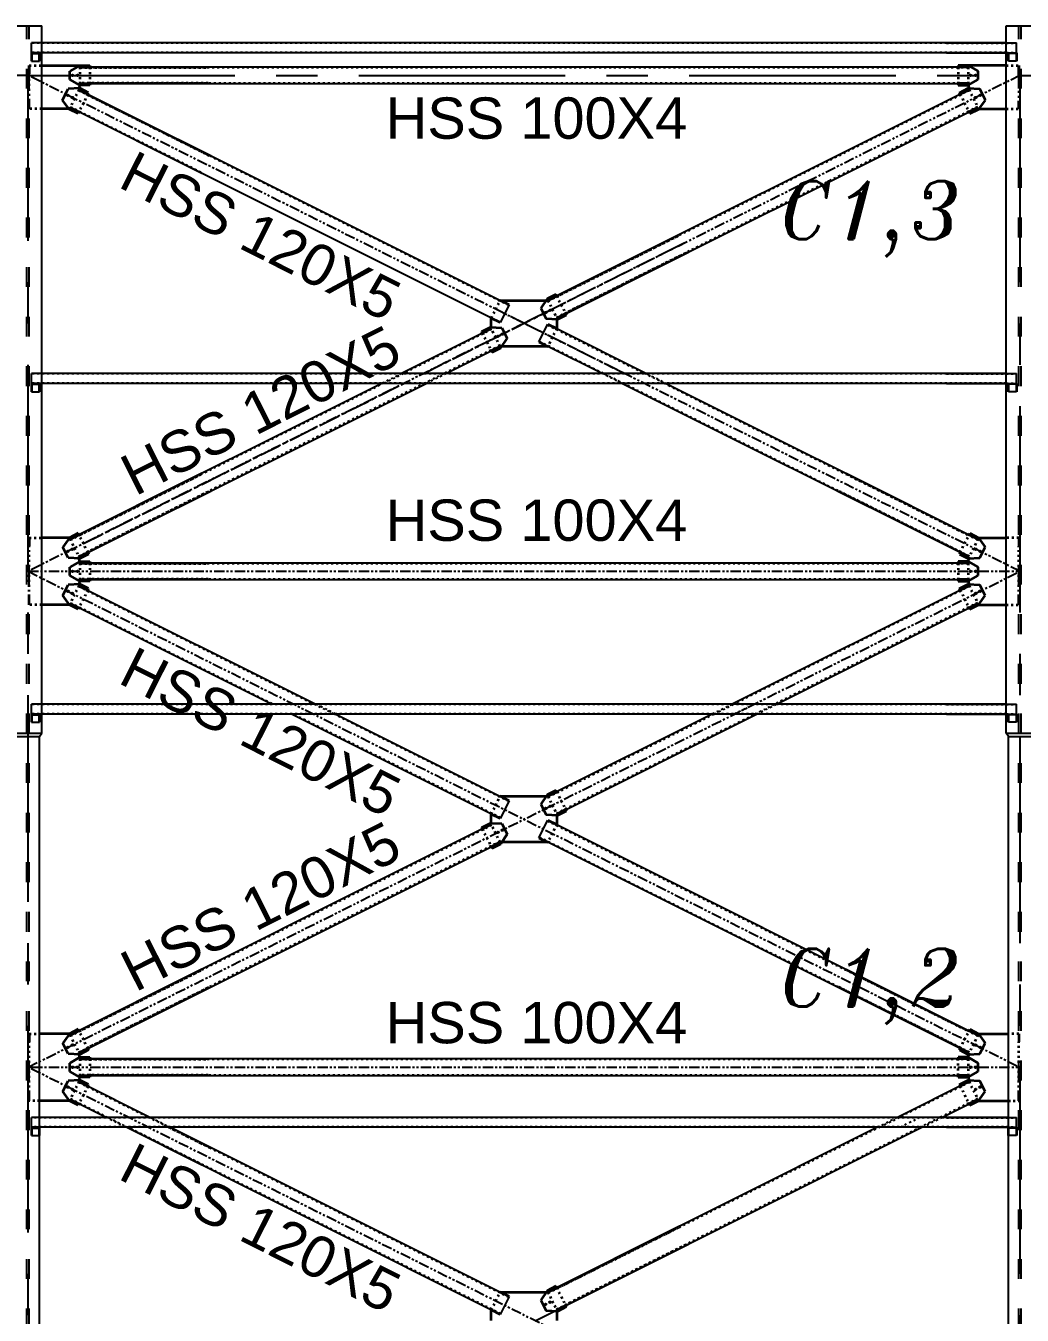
# Model space of a CAD drawing. Header units: inches. Extents: x -15 to 1885144, y -42615 to 866270.
# Drawn here: x 1642982 to 1649010, y -33937 to -26137 of the extents above; entities that cross this region are included whole.
import ezdxf

# ---------------------------------------------------------------- set-up
doc = ezdxf.new("R2010")
doc.units = ezdxf.units.IN
doc.header["$LTSCALE"] = 100
doc.header["$MEASUREMENT"] = 0
for name, pattern in [('CENTER', [2, 1.25, -0.25, 0.25, -0.25]), ('dash line', [30, 12, -18]), ('PHANTOM2', [1.25, 0.625, -0.125, 0.125, -0.125, 0.125, -0.125])]:
    doc.linetypes.add(name, pattern=pattern)
for name, color, linetype in [('axis', 8, 'PHANTOM2'), ('bolt', 1, 'Continuous'), ('bracing', 6, 'Continuous'), ('layout', 7, 'Continuous'), ('purlins', 4, 'Continuous'), ('text', 3, 'Continuous')]:
    doc.layers.add(name, color=color, linetype=linetype)
doc.layers.add('gusset plate', color=1, linetype='Continuous', lineweight=35)
doc.layers.add('weld', color=2, linetype='Continuous', lineweight=35)
doc.styles.get("Standard").update_dxf_attribs({"font": 'arial.ttf'})
doc.styles.add('TEXT-3', font='ITALICT.shx', dxfattribs={"height": 350})
pattern_1 = [(45, (763036.16079, -89278.5283), (-0.088388347648, 0.088388347648), [])]
pattern_2 = [(45, (763036.16079, -87278.5283), (-0.088388347648, 0.088388347648), [])]
pattern_3 = [(45, (769036.16079, -89278.5283), (-0.088388347648, 0.088388347648), [])]
pattern_4 = [(45, (769036.16079, -87278.5283), (-0.088388347648, 0.088388347648), [])]

# ---------------------------------------------------------------- blocks, each defined once
blk = doc.blocks.new('*U1041')
at = {"layer": 'text', "linetype": 'Continuous', "style": 'TEXT-3'}
for s, p in [('C1,3', (-616.7, 5050.2)), ('C1,2', (-616.7, 406.8)), ('C1,1', (-616.7, -5333.5))]:
    blk.add_text(s, height=350, dxfattribs=at).set_placement(p)
blk = doc.blocks.new('*U1042')
at = {"layer": 'text', "color": 0, "linetype": 'ByBlock', "lineweight": -2, "transparency": 16777216}
blk.add_blockref('*U1041', (6000, 0), dxfattribs=at)

msp = doc.modelspace()

# ---------------------------------------------------------------- hatches: boundary and pattern name
at = {"layer": 'bolt', "ltscale": 10}
h = msp.add_hatch(dxfattribs=at)
h.set_pattern_fill('ANSI31', color=256)
h.set_pattern_definition(pattern_2)
h.paths.add_polyline_path([(1643035.789, -26300.118), (1643045.789, -26300.118), (1643045.789, -26305.118), (1643035.789, -26305.118)])
h = msp.add_hatch(dxfattribs=at)
h.set_pattern_fill('ANSI31', color=256)
h.set_pattern_definition(pattern_2)
h.paths.add_polyline_path([(1643035.789, -26300.118), (1643045.789, -26300.118), (1643045.789, -26305.118), (1643035.789, -26305.118)])
h = msp.add_hatch(dxfattribs=at)
h.set_pattern_fill('ANSI31', color=256)
h.set_pattern_definition(pattern_4)
h.paths.add_polyline_path([(1648955.789, -26300.118), (1648945.789, -26300.118), (1648945.789, -26305.118), (1648955.789, -26305.118)])
h = msp.add_hatch(dxfattribs=at)
h.set_pattern_fill('ANSI31', color=256)
h.set_pattern_definition(pattern_4)
h.paths.add_polyline_path([(1648955.789, -26300.118), (1648945.789, -26300.118), (1648945.789, -26305.118), (1648955.789, -26305.118)])
h = msp.add_hatch(dxfattribs=at)
h.set_pattern_fill('ANSI31', color=256)
h.set_pattern_definition(pattern_1)
h.paths.add_polyline_path([(1643035.789, -28300.118), (1643045.789, -28300.118), (1643045.789, -28305.118), (1643035.789, -28305.118)])
h = msp.add_hatch(dxfattribs=at)
h.set_pattern_fill('ANSI31', color=256)
h.set_pattern_definition(pattern_1)
h.paths.add_polyline_path([(1643035.789, -28300.118), (1643045.789, -28300.118), (1643045.789, -28305.118), (1643035.789, -28305.118)])
h = msp.add_hatch(dxfattribs=at)
h.set_pattern_fill('ANSI31', color=256)
h.set_pattern_definition(pattern_3)
h.paths.add_polyline_path([(1648955.789, -28300.118), (1648945.789, -28300.118), (1648945.789, -28305.118), (1648955.789, -28305.118)])
h = msp.add_hatch(dxfattribs=at)
h.set_pattern_fill('ANSI31', color=256)
h.set_pattern_definition(pattern_3)
h.paths.add_polyline_path([(1648955.789, -28300.118), (1648945.789, -28300.118), (1648945.789, -28305.118), (1648955.789, -28305.118)])
h = msp.add_hatch(dxfattribs=at)
h.set_pattern_fill('ANSI31', color=256)
h.set_pattern_definition([(45, (763036.16079, -91278.5283), (-0.088388347648, 0.088388347648), [])])
h.paths.add_polyline_path([(1643035.789, -30300.118), (1643045.789, -30300.118), (1643045.789, -30305.118), (1643035.789, -30305.118)])
h = msp.add_hatch(dxfattribs=at)
h.set_pattern_fill('ANSI31', color=256)
h.set_pattern_definition([(45, (769036.16079, -91278.5283), (-0.088388347648, 0.088388347648), [])])
h.paths.add_polyline_path([(1648955.789, -30300.118), (1648945.789, -30300.118), (1648945.789, -30305.118), (1648955.789, -30305.118)])
h = msp.add_hatch(dxfattribs=at)
h.set_pattern_fill('ANSI31', color=256)
h.set_pattern_definition([(45, (763036.16079, -93778.5283), (-0.088388347648, 0.088388347648), [])])
h.paths.add_polyline_path([(1643035.789, -32800.118), (1643045.789, -32800.118), (1643045.789, -32805.118), (1643035.789, -32805.118)])
h = msp.add_hatch(dxfattribs=at)
h.set_pattern_fill('ANSI31', color=256)
h.set_pattern_definition([(45, (769036.16079, -93778.5283), (-0.088388347648, 0.088388347648), [])])
h.paths.add_polyline_path([(1648955.789, -32800.118), (1648945.789, -32800.118), (1648945.789, -32805.118), (1648955.789, -32805.118)])

# ---------------------------------------------------------------- linework, layer by layer
at = {"layer": 'axis', "linetype": 'CENTER', "ltscale": 10}
for p, q in [((1642995.789, -26436.72), (1637395.789, -26436.72)), ((1642995.789, -39436.72), (1642995.789, -26436.72)), ((1642995.789, -26436.72), (1708595.789, -26436.72)), ((1648995.789, -26436.72), (1648995.789, -39436.72))]:
    msp.add_line(p, q, dxfattribs=at)
at = {"layer": 'axis'}
for p, q in [((1648995.789, -29436.72), (1642995.789, -26436.72)), ((1648995.789, -26436.72), (1642995.789, -29436.72)), ((1642995.789, -29436.72), (1648995.789, -29436.72)), ((1642995.789, -32436.72), (1648995.789, -29436.72)), ((1642995.789, -29436.72), (1648995.789, -32436.72)), ((1642995.789, -32436.72), (1648995.789, -32436.72)), ((1648995.789, -35436.72), (1642995.789, -32436.72))]:
    msp.add_line(p, q, dxfattribs=at)
at = {"layer": 'bolt', "ltscale": 10}
for p, q in [((1643035.789, -26305.118), (1643035.789, -26300.118)), ((1643035.789, -26305.118), (1643035.789, -26300.118)), ((1643045.789, -26305.118), (1643045.789, -26300.118)), ((1643045.789, -26305.118), (1643045.789, -26300.118)), ((1648945.789, -26305.118), (1648945.789, -26300.118)), ((1648945.789, -26305.118), (1648945.789, -26300.118)), ((1648955.789, -26305.118), (1648955.789, -26300.118)), ((1648955.789, -26305.118), (1648955.789, -26300.118)), ((1643035.789, -28305.118), (1643035.789, -28300.118)), ((1643035.789, -28305.118), (1643035.789, -28300.118)), ((1643045.789, -28305.118), (1643045.789, -28300.118)), ((1643045.789, -28305.118), (1643045.789, -28300.118)), ((1648945.789, -28305.118), (1648945.789, -28300.118)), ((1648945.789, -28305.118), (1648945.789, -28300.118)), ((1648955.789, -28305.118), (1648955.789, -28300.118)), ((1648955.789, -28305.118), (1648955.789, -28300.118)), ((1643035.789, -30305.118), (1643035.789, -30300.118)), ((1643045.789, -30305.118), (1643045.789, -30300.118)), ((1648945.789, -30305.118), (1648945.789, -30300.118)), ((1648955.789, -30305.118), (1648955.789, -30300.118)), ((1643035.789, -32805.118), (1643035.789, -32800.118)), ((1643045.789, -32805.118), (1643045.789, -32800.118)), ((1648945.789, -32805.118), (1648945.789, -32800.118)), ((1648955.789, -32805.118), (1648955.789, -32800.118))]:
    msp.add_line(p, q, dxfattribs=at)
for centre in [(1643264.439, -26436.72), (1643294.439, -26436.72), (1648697.139, -26436.72), (1648727.139, -26436.72), (1643236.537, -26557.094), (1643263.369, -26570.511), (1648728.208, -26570.511), (1648755.041, -26557.094), (1646126.537, -27871.347), (1646153.369, -27857.93), (1645865.041, -28002.094), (1645838.208, -28015.511), (1643236.537, -29316.347), (1643263.369, -29302.93), (1648728.208, -29302.93), (1648755.041, -29316.347), (1643264.439, -29436.72), (1643294.439, -29436.72), (1648697.139, -29436.72), (1648727.139, -29436.72), (1643236.537, -29557.094), (1648755.041, -29557.094), (1643263.369, -29570.511), (1648728.208, -29570.511), (1646126.537, -30871.347), (1646153.369, -30857.93), (1645838.208, -31015.511), (1645865.041, -31002.094), (1643236.537, -32316.347), (1643263.369, -32302.93), (1648728.208, -32302.93), (1648755.041, -32316.347), (1643264.439, -32436.72), (1643294.439, -32436.72), (1648697.139, -32436.72), (1648727.139, -32436.72), (1643236.537, -32557.094), (1643263.369, -32570.511), (1648728.208, -32570.511), (1648755.041, -32557.094), (1646126.537, -33871.347), (1646153.369, -33857.93)]:
    msp.add_circle(centre, 5, dxfattribs=at)
at = {"layer": 'bracing', "ltscale": 10}
for p, q in [((1643309.439, -26386.72), (1644085.051, -26386.72)), ((1648682.139, -26386.72), (1643369.439, -26386.72)), ((1644085.051, -26486.72), (1643309.439, -26486.72)), ((1643369.439, -26486.72), (1648682.139, -26486.72)), ((1643303.619, -26523.553), (1644101.077, -26922.283)), ((1643357.284, -26550.386), (1645905.29, -27824.389)), ((1648687.959, -26523.553), (1646193.619, -27770.724)), ((1644047.412, -27029.614), (1643249.953, -26630.884)), ((1645851.625, -27931.72), (1643303.619, -26657.717)), ((1646247.284, -27878.055), (1648741.625, -26630.884)), ((1646937.412, -27398.827), (1646139.953, -27797.556)), ((1646193.619, -27904.888), (1646991.077, -27506.158)), ((1645905.29, -27824.389), (1645851.625, -27931.72)), ((1645744.294, -27995.386), (1645250.83, -28242.118)), ((1646086.287, -28049.052), (1646139.953, -27941.72)), ((1646193.619, -27968.553), (1646740.748, -28242.118)), ((1646472.42, -28242.118), (1646139.953, -28075.884)), ((1645519.158, -28242.118), (1645797.959, -28102.717)), ((1645138.83, -28298.118), (1643303.619, -29215.724)), ((1643357.284, -29323.055), (1645407.158, -28298.118)), ((1648634.294, -29323.055), (1646584.42, -28298.118)), ((1646852.748, -28298.118), (1648687.959, -29215.724)), ((1644047.412, -28843.827), (1643249.953, -29242.556)), ((1647944.166, -28843.827), (1648741.625, -29242.556)), ((1643303.619, -29349.888), (1644101.077, -28951.158)), ((1648687.959, -29349.888), (1647890.5, -28951.158)), ((1643309.439, -29386.72), (1644085.051, -29386.72)), ((1648682.139, -29386.72), (1643369.439, -29386.72)), ((1643303.619, -29523.553), (1644736.748, -30240.118)), ((1644085.051, -29486.72), (1643309.439, -29486.72)), ((1643369.439, -29486.72), (1648682.139, -29486.72)), ((1648687.959, -29523.553), (1647254.83, -30240.118)), ((1644468.42, -30240.118), (1643249.953, -29630.884)), ((1647523.158, -30240.118), (1648741.625, -29630.884)), ((1645851.625, -30931.72), (1644588.42, -30300.118)), ((1644856.748, -30300.118), (1645905.29, -30824.389)), ((1647134.83, -30300.118), (1646139.953, -30797.556)), ((1646193.619, -30904.888), (1647403.158, -30300.118)), ((1645905.29, -30824.389), (1645851.625, -30931.72)), ((1646086.287, -31049.052), (1646139.953, -30941.72)), ((1645744.294, -30995.386), (1643303.619, -32215.724)), ((1646193.619, -30968.553), (1648687.959, -32215.724)), ((1643357.284, -32323.055), (1645797.959, -31102.717)), ((1648634.294, -32323.055), (1646139.953, -31075.884)), ((1644047.412, -31843.827), (1643249.953, -32242.556)), ((1647944.166, -31843.827), (1648741.625, -32242.556)), ((1643303.619, -32349.888), (1644101.077, -31951.158)), ((1648687.959, -32349.888), (1647890.5, -31951.158)), ((1643309.439, -32386.72), (1644085.051, -32386.72)), ((1648682.139, -32386.72), (1643369.439, -32386.72)), ((1643303.619, -32523.553), (1643740.748, -32742.118)), ((1644085.051, -32486.72), (1643309.439, -32486.72)), ((1643369.439, -32486.72), (1648682.139, -32486.72)), ((1648687.959, -32523.553), (1648250.83, -32742.118)), ((1643472.42, -32742.118), (1643249.953, -32630.884)), ((1648519.158, -32742.118), (1648741.625, -32630.884)), ((1644047.412, -33029.614), (1643584.42, -32798.118)), ((1645851.625, -33931.72), (1643588.42, -32800.118)), ((1643852.748, -32798.118), (1644101.077, -32922.283)), ((1643856.748, -32800.118), (1645905.29, -33824.389)), ((1646062.871, -33970.261), (1648407.158, -32798.118)), ((1648138.83, -32798.118), (1646193.619, -33770.724)), ((1646937.412, -33398.827), (1646139.953, -33797.556)), ((1646193.619, -33904.888), (1646991.077, -33506.158)), ((1645905.29, -33824.389), (1645851.625, -33931.72))]:
    msp.add_line(p, q, dxfattribs=at)
at = {"layer": 'bracing', "linetype": 'dash line', "ltscale": 0.01}
for p, q in [((1643309.439, -26390.72), (1644085.051, -26390.72)), ((1648682.139, -26390.72), (1643369.439, -26390.72)), ((1644085.051, -26482.72), (1643309.439, -26482.72)), ((1643369.439, -26482.72), (1648682.139, -26482.72)), ((1643301.383, -26528.025), (1644098.841, -26926.755)), ((1645903.054, -27828.861), (1643355.048, -26554.858)), ((1648690.195, -26528.025), (1646195.855, -27775.196)), ((1643252.189, -26626.412), (1644049.648, -27025.142)), ((1648739.389, -26626.412), (1646245.048, -27873.583)), ((1646142.189, -27802.028), (1646939.648, -27403.299)), ((1646191.383, -27900.415), (1646988.841, -27501.686)), ((1646139.953, -27797.556), (1646193.619, -27904.888)), ((1645800.195, -27973.025), (1645262.01, -28242.118)), ((1645851.625, -28075.884), (1645797.959, -27968.553)), ((1646137.717, -27946.193), (1646729.568, -28242.118)), ((1645849.389, -28071.412), (1645507.978, -28242.118)), ((1646088.523, -28044.58), (1646483.6, -28242.118)), ((1645150.01, -28298.118), (1643305.855, -29220.196)), ((1645395.978, -28298.118), (1643355.048, -29318.583)), ((1645138.83, -28298.118), (1645250.83, -28242.118)), ((1645150.01, -28298.118), (1645262.01, -28242.118)), ((1645507.978, -28242.118), (1645391.978, -28300.118)), ((1645407.158, -28298.118), (1645519.158, -28242.118)), ((1646584.42, -28298.118), (1646472.42, -28242.118)), ((1646483.6, -28242.118), (1646595.6, -28298.118)), ((1646595.6, -28298.118), (1648636.53, -29318.583)), ((1646841.568, -28298.118), (1646729.568, -28242.118)), ((1646740.748, -28242.118), (1646852.748, -28298.118)), ((1646841.568, -28298.118), (1648685.723, -29220.196)), ((1643252.189, -29247.028), (1644049.648, -28848.299)), ((1648739.389, -29247.028), (1647941.93, -28848.299)), ((1643301.383, -29345.415), (1644098.841, -28946.686)), ((1648690.195, -29345.415), (1647892.736, -28946.686)), ((1643309.439, -29390.72), (1644085.051, -29390.72)), ((1648682.139, -29390.72), (1643369.439, -29390.72)), ((1644085.051, -29482.72), (1643309.439, -29482.72)), ((1643369.439, -29482.72), (1648682.139, -29482.72)), ((1643301.383, -29528.025), (1644725.568, -30240.118)), ((1648690.195, -29528.025), (1647266.01, -30240.118)), ((1643252.189, -29626.412), (1644479.6, -30240.118)), ((1648739.389, -29626.412), (1647511.978, -30240.118)), ((1644845.568, -30300.118), (1644725.568, -30240.118)), ((1644856.748, -30300.118), (1644736.748, -30240.118)), ((1647134.83, -30298.118), (1647254.83, -30240.118)), ((1647146.01, -30300.118), (1647266.01, -30240.118)), ((1647267.994, -30298.118), (1647384.994, -30242.118)), ((1647267.994, -30298.118), (1647384.994, -30242.118)), ((1647391.978, -30300.118), (1647511.978, -30240.118)), ((1647391.978, -30300.118), (1647511.978, -30240.118)), ((1647403.158, -30300.118), (1647527.657, -30237.868)), ((1647403.158, -30300.118), (1647527.657, -30237.868)), ((1645853.861, -30927.248), (1644599.6, -30300.118)), ((1645903.054, -30828.861), (1644845.568, -30300.118)), ((1646142.189, -30802.028), (1647146.01, -30300.118)), ((1646191.383, -30900.415), (1647391.978, -30300.118)), ((1646139.953, -30797.556), (1646193.619, -30904.888)), ((1646137.717, -30946.193), (1648685.723, -32220.196)), ((1645800.195, -30973.025), (1643305.855, -32220.196)), ((1645851.625, -31075.884), (1645797.959, -30968.553)), ((1645849.389, -31071.412), (1643355.048, -32318.583)), ((1646088.523, -31044.58), (1648636.53, -32318.583)), ((1643252.189, -32247.028), (1644049.648, -31848.299)), ((1648739.389, -32247.028), (1647941.93, -31848.299)), ((1643301.383, -32345.415), (1644098.841, -31946.686)), ((1648690.195, -32345.415), (1647892.736, -31946.686)), ((1643309.439, -32390.72), (1644085.051, -32390.72)), ((1648682.139, -32390.72), (1643369.439, -32390.72)), ((1644085.051, -32482.72), (1643309.439, -32482.72)), ((1643369.439, -32482.72), (1648706.388, -32482.72)), ((1643301.383, -32528.025), (1643729.568, -32742.118)), ((1648690.195, -32528.025), (1648262.01, -32742.118)), ((1643252.189, -32626.412), (1643483.6, -32742.118)), ((1648739.389, -32626.412), (1648507.978, -32742.118)), ((1643584.42, -32798.118), (1643472.42, -32742.118)), ((1643483.6, -32742.118), (1643595.6, -32798.118)), ((1643841.568, -32798.118), (1643729.568, -32742.118)), ((1643740.748, -32742.118), (1643852.748, -32798.118)), ((1648250.83, -32742.118), (1648138.83, -32798.118)), ((1648250.83, -32742.118), (1648138.83, -32798.118)), ((1648150.01, -32798.118), (1648266.01, -32740.118)), ((1648150.01, -32798.118), (1648266.01, -32740.118)), ((1648272.994, -32798.118), (1648384.994, -32742.118)), ((1648507.978, -32742.118), (1648391.978, -32800.118)), ((1648507.978, -32742.118), (1648395.978, -32798.118)), ((1648407.158, -32798.118), (1648519.158, -32742.118)), ((1648407.158, -32798.118), (1648519.158, -32742.118)), ((1643595.6, -32798.118), (1644049.648, -33025.142)), ((1645853.861, -33927.248), (1643599.6, -32800.118)), ((1643841.568, -32798.118), (1644098.841, -32926.755)), ((1645903.054, -33828.861), (1643845.568, -32800.118)), ((1648150.01, -32798.118), (1646195.855, -33775.196)), ((1648395.978, -32798.118), (1646245.048, -33873.583)), ((1646142.189, -33802.028), (1646939.648, -33403.299)), ((1646191.383, -33900.415), (1646988.841, -33501.686)), ((1646139.953, -33797.556), (1646193.619, -33904.888))]:
    msp.add_line(p, q, dxfattribs=at)
at = {"layer": 'bracing', "linetype": 'CENTER'}
for p, q in [((1646964.245, -27452.493), (1645939.454, -27964.888)), ((1645384.994, -28242.118), (1646149.271, -27859.979)), ((1646606.584, -28242.118), (1645842.307, -27859.979)), ((1643330.451, -29269.389), (1645272.994, -28298.118))]:
    msp.add_line(p, q, dxfattribs=at)
at = {"layer": 'gusset plate', "ltscale": 10}
for p, q in [((1643003.289, -26440.47), (1643003.289, -26376.72)), ((1643078.289, -26376.72), (1643309.439, -26376.72)), ((1643309.439, -26376.72), (1643249.439, -26411.361)), ((1643249.439, -26462.079), (1643249.439, -26411.361)), ((1643309.439, -26386.72), (1643309.439, -26376.72)), ((1643309.439, -26376.72), (1643369.439, -26376.72)), ((1643369.439, -26376.72), (1643369.439, -26386.72)), ((1648682.139, -26376.72), (1648622.139, -26376.72)), ((1648622.139, -26376.72), (1648622.139, -26386.72)), ((1648682.139, -26386.72), (1648682.139, -26376.72)), ((1648913.289, -26376.72), (1648682.139, -26376.72)), ((1648682.139, -26376.72), (1648742.139, -26411.361)), ((1648742.139, -26462.079), (1648742.139, -26411.361)), ((1648988.289, -26440.47), (1648988.289, -26376.72)), ((1643204.733, -26587.376), (1643239.314, -26518.213)), ((1643308.091, -26514.609), (1643239.314, -26518.213)), ((1643309.439, -26496.72), (1643249.439, -26462.079)), ((1643309.439, -26486.72), (1643303.619, -26523.553)), ((1643361.756, -26541.442), (1643308.091, -26514.609)), ((1643369.439, -26496.72), (1643309.439, -26496.72)), ((1643369.439, -26486.72), (1643369.439, -26496.72)), ((1648622.139, -26486.72), (1648622.139, -26496.72)), ((1648622.139, -26496.72), (1648682.139, -26496.72)), ((1648629.821, -26541.442), (1648683.487, -26514.609)), ((1648682.139, -26496.72), (1648742.139, -26462.079)), ((1648682.139, -26486.72), (1648687.959, -26523.553)), ((1648683.487, -26514.609), (1648752.264, -26518.213)), ((1648786.845, -26587.376), (1648752.264, -26518.213)), ((1643244.405, -26641.98), (1643204.733, -26587.376)), ((1643357.284, -26550.386), (1643361.756, -26541.442)), ((1648634.294, -26550.386), (1648629.821, -26541.442)), ((1648747.173, -26641.98), (1648786.845, -26587.376)), ((1643245.481, -26639.829), (1643078.289, -26639.829)), ((1643299.146, -26666.662), (1643244.405, -26641.98)), ((1643249.953, -26630.884), (1643245.481, -26639.829)), ((1643303.619, -26657.717), (1643299.146, -26666.662)), ((1648687.959, -26657.717), (1648692.431, -26666.662)), ((1648692.431, -26666.662), (1648747.173, -26641.98)), ((1648741.625, -26630.884), (1648746.097, -26639.829)), ((1648746.097, -26639.829), (1648913.289, -26639.829)), ((1646189.146, -27761.779), (1646135.481, -27788.612)), ((1646193.619, -27770.724), (1646189.146, -27761.779)), ((1645851.625, -27797.556), (1646139.953, -27797.556)), ((1646135.481, -27788.612), (1646097.037, -27845.888)), ((1646097.037, -27845.888), (1646129.204, -27910.222)), ((1645797.959, -27968.553), (1645797.959, -27904.888)), ((1646198.091, -27913.832), (1646129.204, -27910.222)), ((1646193.619, -27904.888), (1646193.619, -27968.553)), ((1646251.756, -27886.999), (1646198.091, -27913.832)), ((1646247.284, -27878.055), (1646251.756, -27886.999)), ((1645739.821, -27986.442), (1645793.487, -27959.609)), ((1645744.294, -27995.386), (1645739.821, -27986.442)), ((1645793.487, -27959.609), (1645862.374, -27963.219)), ((1645862.374, -27963.219), (1645894.541, -28027.553)), ((1646139.953, -28075.884), (1645851.625, -28075.884)), ((1645856.097, -28084.829), (1645894.541, -28027.553)), ((1645797.959, -28102.717), (1645802.431, -28111.662)), ((1645802.431, -28111.662), (1645856.097, -28084.829)), ((1643245.481, -29233.612), (1643078.289, -29233.612)), ((1643245.481, -29233.612), (1643207.037, -29290.888)), ((1643299.146, -29206.779), (1643245.481, -29233.612)), ((1643249.953, -29242.556), (1643245.481, -29233.612)), ((1643303.619, -29215.724), (1643299.146, -29206.779)), ((1648687.959, -29215.724), (1648692.431, -29206.779)), ((1648692.431, -29206.779), (1648746.097, -29233.612)), ((1648741.625, -29242.556), (1648746.097, -29233.612)), ((1648746.097, -29233.612), (1648913.289, -29233.612)), ((1648746.097, -29233.612), (1648784.541, -29290.888)), ((1643239.204, -29355.222), (1643207.037, -29290.888)), ((1643357.284, -29323.055), (1643361.756, -29331.999)), ((1648634.294, -29323.055), (1648629.821, -29331.999)), ((1648752.374, -29355.222), (1648784.541, -29290.888)), ((1643308.091, -29358.832), (1643239.204, -29355.222)), ((1643309.439, -29376.72), (1643249.439, -29411.361)), ((1643309.439, -29386.72), (1643303.619, -29349.888)), ((1643361.756, -29331.999), (1643308.091, -29358.832)), ((1643309.439, -29376.72), (1643369.439, -29376.72)), ((1643369.439, -29376.72), (1643369.439, -29386.72)), ((1648682.139, -29376.72), (1648622.139, -29376.72)), ((1648622.139, -29376.72), (1648622.139, -29386.72)), ((1648629.821, -29331.999), (1648683.487, -29358.832)), ((1648682.139, -29386.72), (1648687.959, -29349.888)), ((1648682.139, -29376.72), (1648742.139, -29411.361)), ((1648683.487, -29358.832), (1648752.374, -29355.222)), ((1643003.289, -29432.97), (1643003.289, -29440.47)), ((1643249.439, -29462.079), (1643249.439, -29411.361)), ((1643309.439, -29496.72), (1643249.439, -29462.079)), ((1648682.139, -29496.72), (1648742.139, -29462.079)), ((1648742.139, -29462.079), (1648742.139, -29411.361)), ((1648988.289, -29432.97), (1648988.289, -29440.47)), ((1643207.037, -29582.553), (1643239.204, -29518.219)), ((1643308.091, -29514.609), (1643239.204, -29518.219)), ((1643309.439, -29486.72), (1643303.619, -29523.553)), ((1643361.756, -29541.442), (1643308.091, -29514.609)), ((1643369.439, -29496.72), (1643309.439, -29496.72)), ((1643357.284, -29550.386), (1643361.756, -29541.442)), ((1643369.439, -29486.72), (1643369.439, -29496.72)), ((1648622.139, -29486.72), (1648622.139, -29496.72)), ((1648622.139, -29496.72), (1648682.139, -29496.72)), ((1648629.821, -29541.442), (1648683.487, -29514.609)), ((1648634.294, -29550.386), (1648629.821, -29541.442)), ((1648682.139, -29486.72), (1648687.959, -29523.553)), ((1648683.487, -29514.609), (1648752.374, -29518.219)), ((1648784.541, -29582.553), (1648752.374, -29518.219)), ((1643245.481, -29639.829), (1643078.289, -29639.829)), ((1643245.481, -29639.829), (1643207.037, -29582.553)), ((1643249.953, -29630.884), (1643245.481, -29639.829)), ((1643299.146, -29666.662), (1643245.481, -29639.829)), ((1648692.431, -29666.662), (1648746.097, -29639.829)), ((1648741.625, -29630.884), (1648746.097, -29639.829)), ((1648746.097, -29639.829), (1648784.541, -29582.553)), ((1648746.097, -29639.829), (1648913.289, -29639.829)), ((1643303.619, -29657.717), (1643299.146, -29666.662)), ((1648687.959, -29657.717), (1648692.431, -29666.662)), ((1645851.625, -30797.556), (1646139.953, -30797.556)), ((1646135.481, -30788.612), (1646097.037, -30845.888)), ((1646189.146, -30761.779), (1646135.481, -30788.612)), ((1646193.619, -30770.724), (1646189.146, -30761.779)), ((1646097.037, -30845.888), (1646129.204, -30910.222)), ((1646251.756, -30886.999), (1646198.091, -30913.832)), ((1646247.284, -30878.055), (1646251.756, -30886.999)), ((1645739.821, -30986.442), (1645793.487, -30959.609)), ((1645793.487, -30959.609), (1645862.374, -30963.219)), ((1645797.959, -30968.553), (1645797.959, -30904.888)), ((1645862.374, -30963.219), (1645894.541, -31027.553)), ((1646198.091, -30913.832), (1646129.204, -30910.222)), ((1646193.619, -30904.888), (1646193.619, -30968.553)), ((1645744.294, -30995.386), (1645739.821, -30986.442)), ((1645856.097, -31084.829), (1645894.541, -31027.553)), ((1645797.959, -31102.717), (1645802.431, -31111.662)), ((1645802.431, -31111.662), (1645856.097, -31084.829)), ((1646139.953, -31075.884), (1645851.625, -31075.884)), ((1643299.146, -32206.779), (1643245.481, -32233.612)), ((1643303.619, -32215.724), (1643299.146, -32206.779)), ((1648687.959, -32215.724), (1648692.431, -32206.779)), ((1648692.431, -32206.779), (1648746.097, -32233.612)), ((1643245.481, -32233.612), (1643065.789, -32233.612)), ((1643245.481, -32233.612), (1643207.037, -32290.888)), ((1643239.204, -32355.222), (1643207.037, -32290.888)), ((1643249.953, -32242.556), (1643245.481, -32233.612)), ((1648741.625, -32242.556), (1648746.097, -32233.612)), ((1648746.097, -32233.612), (1648925.789, -32233.612)), ((1648746.097, -32233.612), (1648784.541, -32290.888)), ((1648752.374, -32355.222), (1648784.541, -32290.888)), ((1643308.091, -32358.832), (1643239.204, -32355.222)), ((1643309.439, -32386.72), (1643303.619, -32349.888)), ((1643361.756, -32331.999), (1643308.091, -32358.832)), ((1643357.284, -32323.055), (1643361.756, -32331.999)), ((1648629.821, -32331.999), (1648683.487, -32358.832)), ((1648682.139, -32386.72), (1648687.959, -32349.888)), ((1648683.487, -32358.832), (1648752.374, -32355.222)), ((1643003.289, -32432.97), (1643003.289, -32440.47)), ((1643309.439, -32376.72), (1643249.439, -32411.361)), ((1643249.439, -32462.079), (1643249.439, -32411.361)), ((1643309.439, -32376.72), (1643369.439, -32376.72)), ((1643369.439, -32376.72), (1643369.439, -32386.72)), ((1648682.139, -32376.72), (1648622.139, -32376.72)), ((1648682.139, -32376.72), (1648742.139, -32411.361)), ((1648742.139, -32462.079), (1648742.139, -32411.361)), ((1648988.289, -32432.97), (1648988.289, -32440.47)), ((1643207.037, -32582.553), (1643239.204, -32518.219)), ((1643308.091, -32514.609), (1643239.204, -32518.219)), ((1643309.439, -32496.72), (1643249.439, -32462.079)), ((1643309.439, -32486.72), (1643303.619, -32523.553)), ((1643361.756, -32541.442), (1643308.091, -32514.609)), ((1643369.439, -32496.72), (1643309.439, -32496.72)), ((1643369.439, -32486.72), (1643369.439, -32496.72)), ((1648622.139, -32496.72), (1648682.139, -32496.72)), ((1648629.821, -32541.442), (1648683.487, -32514.609)), ((1648682.139, -32496.72), (1648742.139, -32462.079)), ((1648682.139, -32486.72), (1648687.959, -32523.553)), ((1648683.487, -32514.609), (1648752.374, -32518.219)), ((1648784.541, -32582.553), (1648752.374, -32518.219)), ((1643245.481, -32639.829), (1643207.037, -32582.553)), ((1643357.284, -32550.386), (1643361.756, -32541.442)), ((1648746.097, -32639.829), (1648784.541, -32582.553)), ((1643245.481, -32639.829), (1643065.789, -32639.829)), ((1643249.953, -32630.884), (1643245.481, -32639.829)), ((1643299.146, -32666.662), (1643245.481, -32639.829)), ((1643303.619, -32657.717), (1643299.146, -32666.662)), ((1648687.959, -32657.717), (1648692.431, -32666.662)), ((1648692.431, -32666.662), (1648746.097, -32639.829)), ((1648741.625, -32630.884), (1648746.097, -32639.829)), ((1648746.097, -32639.829), (1648925.789, -32639.829)), ((1646189.146, -33761.779), (1646135.481, -33788.612)), ((1646193.619, -33770.724), (1646189.146, -33761.779)), ((1645851.625, -33797.556), (1646139.953, -33797.556)), ((1646135.481, -33788.612), (1646097.037, -33845.888)), ((1646097.037, -33845.888), (1646129.204, -33910.222)), ((1645797.959, -33968.553), (1645797.959, -33904.888)), ((1646198.091, -33913.832), (1646129.204, -33910.222)), ((1646193.619, -33904.888), (1646193.619, -33968.553)), ((1646251.756, -33886.999), (1646198.091, -33913.832)), ((1646247.284, -33878.055), (1646251.756, -33886.999))]:
    msp.add_line(p, q, dxfattribs=at)
at = {"layer": 'gusset plate', "linetype": 'dash line', "ltscale": 0.01}
for p, q in [((1643003.289, -26376.72), (1643078.289, -26376.72)), ((1643003.289, -26589.829), (1643003.289, -26426.72)), ((1643309.439, -26386.72), (1643309.439, -26486.72)), ((1643369.439, -26386.72), (1643369.439, -26486.72)), ((1648622.139, -26386.72), (1648622.139, -26486.72)), ((1648682.139, -26386.72), (1648682.139, -26486.72)), ((1648913.289, -26376.72), (1648988.289, -26376.72)), ((1648988.289, -26440.47), (1648988.289, -26589.829)), ((1643303.619, -26523.553), (1643249.953, -26630.884)), ((1643357.284, -26550.386), (1643303.619, -26657.717)), ((1648634.294, -26550.386), (1648687.959, -26657.717)), ((1648687.959, -26523.553), (1648741.625, -26630.884)), ((1643078.289, -26639.829), (1643003.289, -26639.829)), ((1648913.289, -26639.829), (1648988.289, -26639.829)), ((1645797.959, -27904.888), (1645851.625, -27797.556)), ((1646139.953, -27797.556), (1646193.619, -27904.888)), ((1646193.619, -27770.724), (1646247.284, -27878.055)), ((1645744.294, -27995.386), (1645797.959, -28102.717)), ((1645851.625, -28075.884), (1645797.959, -27968.553)), ((1646193.619, -27968.553), (1646139.953, -28075.884)), ((1643003.289, -29233.612), (1643078.289, -29233.612)), ((1643249.953, -29242.556), (1643303.619, -29349.888)), ((1643357.284, -29323.055), (1643303.619, -29215.724)), ((1648634.294, -29323.055), (1648687.959, -29215.724)), ((1648741.625, -29242.556), (1648687.959, -29349.888)), ((1648988.289, -29233.612), (1648913.289, -29233.612)), ((1643003.289, -29589.829), (1643003.289, -29283.612)), ((1648988.289, -29589.829), (1648988.289, -29283.612)), ((1643309.439, -29386.72), (1643309.439, -29486.72)), ((1643369.439, -29386.72), (1643369.439, -29486.72)), ((1648622.139, -29386.72), (1648622.139, -29486.72)), ((1648682.139, -29386.72), (1648682.139, -29486.72)), ((1643303.619, -29523.553), (1643249.953, -29630.884)), ((1643357.284, -29550.386), (1643303.619, -29657.717)), ((1648634.294, -29550.386), (1648687.959, -29657.717)), ((1648687.959, -29523.553), (1648741.625, -29630.884)), ((1643078.289, -29639.829), (1643003.289, -29639.829)), ((1648913.289, -29639.829), (1648988.289, -29639.829)), ((1645797.959, -30904.888), (1645851.625, -30797.556)), ((1646139.953, -30797.556), (1646193.619, -30904.888)), ((1646193.619, -30770.724), (1646247.284, -30878.055)), ((1645744.294, -30995.386), (1645797.959, -31102.717)), ((1645851.625, -31075.884), (1645797.959, -30968.553)), ((1646193.619, -30968.553), (1646139.953, -31075.884)), ((1643003.289, -32233.612), (1643065.789, -32233.612)), ((1643003.289, -32589.829), (1643003.289, -32283.612)), ((1643249.953, -32242.556), (1643303.619, -32349.888)), ((1643357.284, -32323.055), (1643303.619, -32215.724)), ((1648634.294, -32323.055), (1648687.959, -32215.724)), ((1648741.625, -32242.556), (1648687.959, -32349.888)), ((1648988.289, -32233.612), (1648925.789, -32233.612)), ((1648988.289, -32589.829), (1648988.289, -32283.612)), ((1643309.439, -32386.72), (1643309.439, -32486.72)), ((1643369.439, -32386.72), (1643369.439, -32486.72)), ((1648622.139, -32486.72), (1648622.139, -32386.72)), ((1648682.139, -32386.72), (1648682.139, -32486.72)), ((1643303.619, -32523.553), (1643249.953, -32630.884)), ((1648687.959, -32523.553), (1648741.625, -32630.884)), ((1643357.284, -32550.386), (1643303.619, -32657.717)), ((1648634.294, -32550.386), (1648687.959, -32657.717)), ((1643065.789, -32639.829), (1643003.289, -32639.829)), ((1648925.789, -32639.829), (1648988.289, -32639.829)), ((1646193.619, -33770.724), (1646247.284, -33878.055)), ((1645797.959, -33904.888), (1645851.625, -33797.556)), ((1646139.953, -33797.556), (1646193.619, -33904.888))]:
    msp.add_line(p, q, dxfattribs=at)
at = {"layer": 'gusset plate', "ltscale": 0.01}
for p, q in [((1648629.821, -32331.999), (1648634.294, -32323.055)), ((1648622.139, -32376.72), (1648622.139, -32386.72)), ((1648622.139, -32496.72), (1648622.139, -32486.72)), ((1648629.821, -32541.442), (1648634.907, -32551.612))]:
    msp.add_line(p, q, dxfattribs=at)
at = {"layer": 'layout', "ltscale": 0.01}
for p, q in [((1642913.289, -26136.72), (1643078.289, -26136.72)), ((1643078.289, -30415.07), (1643078.289, -26136.72)), ((1648913.289, -30415.07), (1648913.289, -26136.72)), ((1648913.289, -26136.72), (1649078.289, -26136.72)), ((1642913.289, -30415.07), (1643078.289, -30415.07)), ((1643065.789, -30436.72), (1643078.289, -30415.07)), ((1648925.789, -30436.72), (1648913.289, -30415.07)), ((1648913.289, -30415.07), (1649078.289, -30415.07)), ((1642925.789, -30436.72), (1643065.789, -30436.72)), ((1642925.789, -30436.72), (1643065.789, -30436.72)), ((1643065.789, -35350.118), (1643065.789, -30436.72)), ((1648925.789, -35350.118), (1648925.789, -30436.72)), ((1648925.789, -30436.72), (1649065.789, -30436.72)), ((1648925.789, -30436.72), (1649065.789, -30436.72))]:
    msp.add_line(p, q, dxfattribs=at)
at = {"layer": 'layout', "linetype": 'dash line', "ltscale": 0.1}
for p, q in [((1642988.289, -39416.72), (1642988.289, -26136.72)), ((1643003.289, -39416.72), (1643003.289, -26136.72)), ((1648988.289, -39416.72), (1648988.289, -26136.72)), ((1649003.289, -39416.72), (1649003.289, -26136.72))]:
    msp.add_line(p, q, dxfattribs=at)
at = {"layer": 'purlins', "ltscale": 10}
for p, q in [((1648913.289, -26240.118), (1643015.789, -26240.118)), ((1643015.789, -26300.118), (1643015.789, -26240.118)), ((1648913.289, -26240.118), (1643015.789, -26240.118)), ((1643015.789, -26300.118), (1643015.789, -26240.118)), ((1648551.836, -26240.118), (1648975.789, -26240.118)), ((1648551.836, -26240.118), (1648975.789, -26240.118)), ((1648975.789, -26300.118), (1648975.789, -26240.118)), ((1648975.789, -26300.118), (1648975.789, -26240.118)), ((1648913.289, -26300.118), (1643015.789, -26300.118)), ((1643065.789, -26300.118), (1643015.789, -26300.118)), ((1643015.789, -26300.118), (1643015.789, -26305.118)), ((1648913.289, -26300.118), (1643015.789, -26300.118)), ((1643065.789, -26300.118), (1643015.789, -26300.118)), ((1643015.789, -26300.118), (1643015.789, -26305.118)), ((1643015.789, -26305.118), (1643065.789, -26305.118)), ((1643015.789, -26305.118), (1643015.789, -26350.118)), ((1643015.789, -26305.118), (1643065.789, -26305.118)), ((1643015.789, -26305.118), (1643015.789, -26350.118)), ((1643015.789, -26350.118), (1643065.789, -26350.118)), ((1643015.789, -26350.118), (1643065.789, -26350.118)), ((1643065.789, -26305.118), (1643065.789, -26300.118)), ((1643065.789, -26305.118), (1643065.789, -26300.118)), ((1643065.789, -26350.118), (1643065.789, -26305.118)), ((1643065.789, -26350.118), (1643065.789, -26305.118)), ((1648551.836, -26300.118), (1648975.789, -26300.118)), ((1648551.836, -26300.118), (1648975.789, -26300.118)), ((1648925.789, -26300.118), (1648975.789, -26300.118)), ((1648925.789, -26305.118), (1648925.789, -26300.118)), ((1648925.789, -26300.118), (1648975.789, -26300.118)), ((1648925.789, -26305.118), (1648925.789, -26300.118)), ((1648975.789, -26305.118), (1648925.789, -26305.118)), ((1648925.789, -26350.118), (1648925.789, -26305.118)), ((1648975.789, -26305.118), (1648925.789, -26305.118)), ((1648925.789, -26350.118), (1648925.789, -26305.118)), ((1648975.789, -26350.118), (1648925.789, -26350.118)), ((1648975.789, -26350.118), (1648925.789, -26350.118)), ((1648975.789, -26300.118), (1648975.789, -26305.118)), ((1648975.789, -26300.118), (1648975.789, -26305.118)), ((1648975.789, -26305.118), (1648975.789, -26350.118)), ((1648975.789, -26305.118), (1648975.789, -26350.118)), ((1648913.289, -28240.118), (1643015.789, -28240.118)), ((1643015.789, -28300.118), (1643015.789, -28240.118)), ((1648913.289, -28240.118), (1643015.789, -28240.118)), ((1643015.789, -28300.118), (1643015.789, -28240.118)), ((1648913.289, -28300.118), (1643015.789, -28300.118)), ((1643065.789, -28300.118), (1643015.789, -28300.118)), ((1643015.789, -28300.118), (1643015.789, -28305.118)), ((1648913.289, -28300.118), (1643015.789, -28300.118)), ((1643065.789, -28300.118), (1643015.789, -28300.118)), ((1643015.789, -28300.118), (1643015.789, -28305.118)), ((1643015.789, -28305.118), (1643065.789, -28305.118)), ((1643015.789, -28305.118), (1643015.789, -28350.118)), ((1643015.789, -28305.118), (1643065.789, -28305.118)), ((1643015.789, -28305.118), (1643015.789, -28350.118)), ((1643065.789, -28305.118), (1643065.789, -28300.118)), ((1643065.789, -28305.118), (1643065.789, -28300.118)), ((1643065.789, -28350.118), (1643065.789, -28305.118)), ((1643065.789, -28350.118), (1643065.789, -28305.118)), ((1648551.836, -28240.118), (1648975.789, -28240.118)), ((1648551.836, -28240.118), (1648975.789, -28240.118)), ((1648551.836, -28300.118), (1648975.789, -28300.118)), ((1648551.836, -28300.118), (1648975.789, -28300.118)), ((1648925.789, -28300.118), (1648975.789, -28300.118)), ((1648925.789, -28305.118), (1648925.789, -28300.118)), ((1648925.789, -28300.118), (1648975.789, -28300.118)), ((1648925.789, -28305.118), (1648925.789, -28300.118)), ((1648975.789, -28305.118), (1648925.789, -28305.118)), ((1648925.789, -28350.118), (1648925.789, -28305.118)), ((1648975.789, -28305.118), (1648925.789, -28305.118)), ((1648925.789, -28350.118), (1648925.789, -28305.118)), ((1648975.789, -28300.118), (1648975.789, -28240.118)), ((1648975.789, -28300.118), (1648975.789, -28240.118)), ((1648975.789, -28300.118), (1648975.789, -28305.118)), ((1648975.789, -28300.118), (1648975.789, -28305.118)), ((1648975.789, -28305.118), (1648975.789, -28350.118)), ((1648975.789, -28305.118), (1648975.789, -28350.118)), ((1643015.789, -28350.118), (1643065.789, -28350.118)), ((1643015.789, -28350.118), (1643065.789, -28350.118)), ((1648975.789, -28350.118), (1648925.789, -28350.118)), ((1648975.789, -28350.118), (1648925.789, -28350.118)), ((1648913.289, -30240.118), (1643015.789, -30240.118)), ((1643015.789, -30300.118), (1643015.789, -30240.118)), ((1648551.836, -30240.118), (1648975.789, -30240.118)), ((1648975.789, -30300.118), (1648975.789, -30240.118)), ((1648913.289, -30300.118), (1643015.789, -30300.118)), ((1643065.789, -30300.118), (1643015.789, -30300.118)), ((1643015.789, -30300.118), (1643015.789, -30305.118)), ((1643015.789, -30305.118), (1643065.789, -30305.118)), ((1643015.789, -30305.118), (1643015.789, -30350.118)), ((1643065.789, -30305.118), (1643065.789, -30300.118)), ((1643065.789, -30350.118), (1643065.789, -30305.118)), ((1648551.836, -30300.118), (1648975.789, -30300.118)), ((1648925.789, -30300.118), (1648975.789, -30300.118)), ((1648925.789, -30305.118), (1648925.789, -30300.118)), ((1648975.789, -30305.118), (1648925.789, -30305.118)), ((1648925.789, -30350.118), (1648925.789, -30305.118)), ((1648975.789, -30300.118), (1648975.789, -30305.118)), ((1648975.789, -30305.118), (1648975.789, -30350.118)), ((1643015.789, -30350.118), (1643065.789, -30350.118)), ((1648975.789, -30350.118), (1648925.789, -30350.118)), ((1648925.789, -32740.118), (1643015.789, -32740.118)), ((1643015.789, -32800.118), (1643015.789, -32740.118)), ((1648551.836, -32740.118), (1648975.789, -32740.118)), ((1648975.789, -32800.118), (1648975.789, -32740.118)), ((1648925.789, -32800.118), (1643015.789, -32800.118)), ((1643065.789, -32800.118), (1643015.789, -32800.118)), ((1643015.789, -32800.118), (1643015.789, -32805.118)), ((1643015.789, -32805.118), (1643065.789, -32805.118)), ((1643015.789, -32805.118), (1643015.789, -32850.118)), ((1643065.789, -32805.118), (1643065.789, -32800.118)), ((1643065.789, -32850.118), (1643065.789, -32805.118)), ((1648551.836, -32800.118), (1648975.789, -32800.118)), ((1648925.789, -32800.118), (1648975.789, -32800.118)), ((1648925.789, -32805.118), (1648925.789, -32800.118)), ((1648975.789, -32805.118), (1648925.789, -32805.118)), ((1648925.789, -32850.118), (1648925.789, -32805.118)), ((1648975.789, -32800.118), (1648975.789, -32805.118)), ((1648975.789, -32805.118), (1648975.789, -32850.118)), ((1643015.789, -32850.118), (1643065.789, -32850.118)), ((1648975.789, -32850.118), (1648925.789, -32850.118))]:
    msp.add_line(p, q, dxfattribs=at)
at = {"layer": 'purlins', "linetype": 'dash line', "ltscale": 0.01}
for p, q in [((1648913.289, -26242.118), (1643015.789, -26242.118)), ((1648913.289, -26242.118), (1643015.789, -26242.118)), ((1648551.836, -26242.118), (1648975.789, -26242.118)), ((1648551.836, -26242.118), (1648975.789, -26242.118)), ((1648913.289, -26298.118), (1643015.789, -26298.118)), ((1648913.289, -26298.118), (1643015.789, -26298.118)), ((1648551.836, -26298.118), (1648975.789, -26298.118)), ((1648551.836, -26298.118), (1648975.789, -26298.118)), ((1648913.289, -28242.118), (1643015.789, -28242.118)), ((1648913.289, -28242.118), (1643015.789, -28242.118)), ((1648913.289, -28298.118), (1643015.789, -28298.118)), ((1648913.289, -28298.118), (1643015.789, -28298.118)), ((1648551.836, -28242.118), (1648975.789, -28242.118)), ((1648551.836, -28242.118), (1648975.789, -28242.118)), ((1648551.836, -28298.118), (1648975.789, -28298.118)), ((1648551.836, -28298.118), (1648975.789, -28298.118)), ((1648913.289, -30242.118), (1643015.789, -30242.118)), ((1648551.836, -30242.118), (1648975.789, -30242.118)), ((1648913.289, -30298.118), (1643015.789, -30298.118)), ((1648551.836, -30298.118), (1648975.789, -30298.118)), ((1648925.789, -32742.118), (1643015.789, -32742.118)), ((1648551.836, -32742.118), (1648975.789, -32742.118)), ((1648925.789, -32798.118), (1643015.789, -32798.118)), ((1648551.836, -32798.118), (1648975.789, -32798.118))]:
    msp.add_line(p, q, dxfattribs=at)
at = {"layer": 'weld', "ltscale": 10}
for p, q in [((1643015.789, -26300.118), (1643015.789, -26350.118)), ((1643015.789, -26300.118), (1643015.789, -26350.118)), ((1643065.789, -26350.118), (1643065.789, -26300.118)), ((1643065.789, -26350.118), (1643065.789, -26300.118)), ((1648925.789, -26350.118), (1648925.789, -26300.118)), ((1648925.789, -26350.118), (1648925.789, -26300.118)), ((1648975.789, -26300.118), (1648975.789, -26350.118)), ((1648975.789, -26300.118), (1648975.789, -26350.118)), ((1643003.289, -26376.72), (1643003.289, -26426.72)), ((1643309.439, -26386.72), (1643369.439, -26386.72)), ((1648682.139, -26386.72), (1648622.139, -26386.72)), ((1648988.289, -26376.72), (1648988.289, -26426.72)), ((1643309.439, -26486.72), (1643369.439, -26486.72)), ((1648682.139, -26486.72), (1648622.139, -26486.72)), ((1643003.289, -26639.829), (1643003.289, -26589.829)), ((1643303.619, -26523.553), (1643357.284, -26550.386)), ((1648687.959, -26523.553), (1648634.294, -26550.386)), ((1648988.289, -26639.829), (1648988.289, -26589.829)), ((1643249.953, -26630.884), (1643303.619, -26657.717)), ((1648741.625, -26630.884), (1648687.959, -26657.717)), ((1645905.29, -27824.389), (1645851.625, -27797.556)), ((1646139.953, -27797.556), (1646193.619, -27770.724)), ((1645851.625, -27931.72), (1645797.959, -27904.888)), ((1646193.619, -27904.888), (1646247.284, -27878.055)), ((1645797.959, -27968.553), (1645744.294, -27995.386)), ((1646139.953, -27941.72), (1646193.619, -27968.553)), ((1645851.625, -28075.884), (1645797.959, -28102.717)), ((1646086.287, -28049.052), (1646139.953, -28075.884)), ((1643015.789, -28300.118), (1643015.789, -28350.118)), ((1643015.789, -28300.118), (1643015.789, -28350.118)), ((1643065.789, -28350.118), (1643065.789, -28300.118)), ((1643065.789, -28350.118), (1643065.789, -28300.118)), ((1648925.789, -28350.118), (1648925.789, -28300.118)), ((1648925.789, -28350.118), (1648925.789, -28300.118)), ((1648975.789, -28300.118), (1648975.789, -28350.118)), ((1648975.789, -28300.118), (1648975.789, -28350.118)), ((1643003.289, -29233.612), (1643003.289, -29283.612)), ((1643249.953, -29242.556), (1643303.619, -29215.724)), ((1648741.625, -29242.556), (1648687.959, -29215.724)), ((1648988.289, -29233.612), (1648988.289, -29283.612)), ((1643303.619, -29349.888), (1643357.284, -29323.055)), ((1648687.959, -29349.888), (1648634.294, -29323.055)), ((1643309.439, -29386.72), (1643369.439, -29386.72)), ((1648682.139, -29386.72), (1648622.139, -29386.72)), ((1643303.619, -29523.553), (1643357.284, -29550.386)), ((1643309.439, -29486.72), (1643369.439, -29486.72)), ((1648682.139, -29486.72), (1648622.139, -29486.72)), ((1648687.959, -29523.553), (1648634.294, -29550.386)), ((1643003.289, -29639.829), (1643003.289, -29589.829)), ((1643249.953, -29630.884), (1643303.619, -29657.717)), ((1648741.625, -29630.884), (1648687.959, -29657.717)), ((1648988.289, -29639.829), (1648988.289, -29589.829)), ((1643015.789, -30300.118), (1643015.789, -30350.118)), ((1643065.789, -30350.118), (1643065.789, -30300.118)), ((1648925.789, -30350.118), (1648925.789, -30300.118)), ((1648975.789, -30300.118), (1648975.789, -30350.118)), ((1645905.29, -30824.389), (1645851.625, -30797.556)), ((1646139.953, -30797.556), (1646193.619, -30770.724)), ((1646193.619, -30904.888), (1646247.284, -30878.055)), ((1645851.625, -30931.72), (1645797.959, -30904.888)), ((1646139.953, -30941.72), (1646193.619, -30968.553)), ((1645797.959, -30968.553), (1645744.294, -30995.386)), ((1645851.625, -31075.884), (1645797.959, -31102.717)), ((1646086.287, -31049.052), (1646139.953, -31075.884)), ((1643003.289, -32233.612), (1643003.289, -32283.612)), ((1643249.953, -32242.556), (1643303.619, -32215.724)), ((1648741.625, -32242.556), (1648687.959, -32215.724)), ((1648988.289, -32233.612), (1648988.289, -32283.612)), ((1643303.619, -32349.888), (1643357.284, -32323.055)), ((1648687.959, -32349.888), (1648634.294, -32323.055)), ((1643309.439, -32386.72), (1643369.439, -32386.72)), ((1648682.139, -32386.72), (1648622.139, -32386.72)), ((1643303.619, -32523.553), (1643357.284, -32550.386)), ((1643309.439, -32486.72), (1643369.439, -32486.72)), ((1648682.139, -32486.72), (1648622.139, -32486.72)), ((1648687.959, -32523.553), (1648634.294, -32550.386)), ((1643003.289, -32639.829), (1643003.289, -32589.829)), ((1648988.289, -32639.829), (1648988.289, -32589.829)), ((1643249.953, -32630.884), (1643303.619, -32657.717)), ((1648741.625, -32630.884), (1648687.959, -32657.717)), ((1643015.789, -32800.118), (1643015.789, -32850.118)), ((1643065.789, -32850.118), (1643065.789, -32800.118)), ((1648925.789, -32850.118), (1648925.789, -32800.118)), ((1648975.789, -32800.118), (1648975.789, -32850.118)), ((1646139.953, -33797.556), (1646193.619, -33770.724)), ((1645905.29, -33824.389), (1645851.625, -33797.556)), ((1645851.625, -33931.72), (1645797.959, -33904.888)), ((1646193.619, -33904.888), (1646247.284, -33878.055))]:
    msp.add_line(p, q, dxfattribs=at)

# ---------------------------------------------------------------- block references
at = {"layer": 'text'}
msp.add_blockref('*U1042', (1642155.886, -32476.969), dxfattribs=at)

# ---------------------------------------------------------------- texts
at = {"layer": 'text', "ltscale": 0.3, "char_height": 250, "width": 2636.56185, "attachment_point": 1}
for insert in [(1645158.475, -26569.968), (1645158.475, -29002.413), (1645158.475, -32041.756)]:
    msp.add_mtext('HSS 100X4', dxfattribs=dict(at, insert=insert))
at = {"layer": 'text', "ltscale": 0.3, "char_height": 250, "width": 2636.56185}
for insert, attachment_point, rotation in [((1643530.837, -27111.494), 7, 333.2249796), ((1643530.837, -28761.947), 1, 26.7750204), ((1643530.837, -30111.494), 7, 333.2249796), ((1643530.837, -31761.947), 1, 26.7750204), ((1643530.837, -33111.494), 7, 333.2249796)]:
    msp.add_mtext('HSS 120X5', dxfattribs=dict(at, insert=insert, attachment_point=attachment_point, rotation=rotation))

doc.saveas('drawing.dxf')
